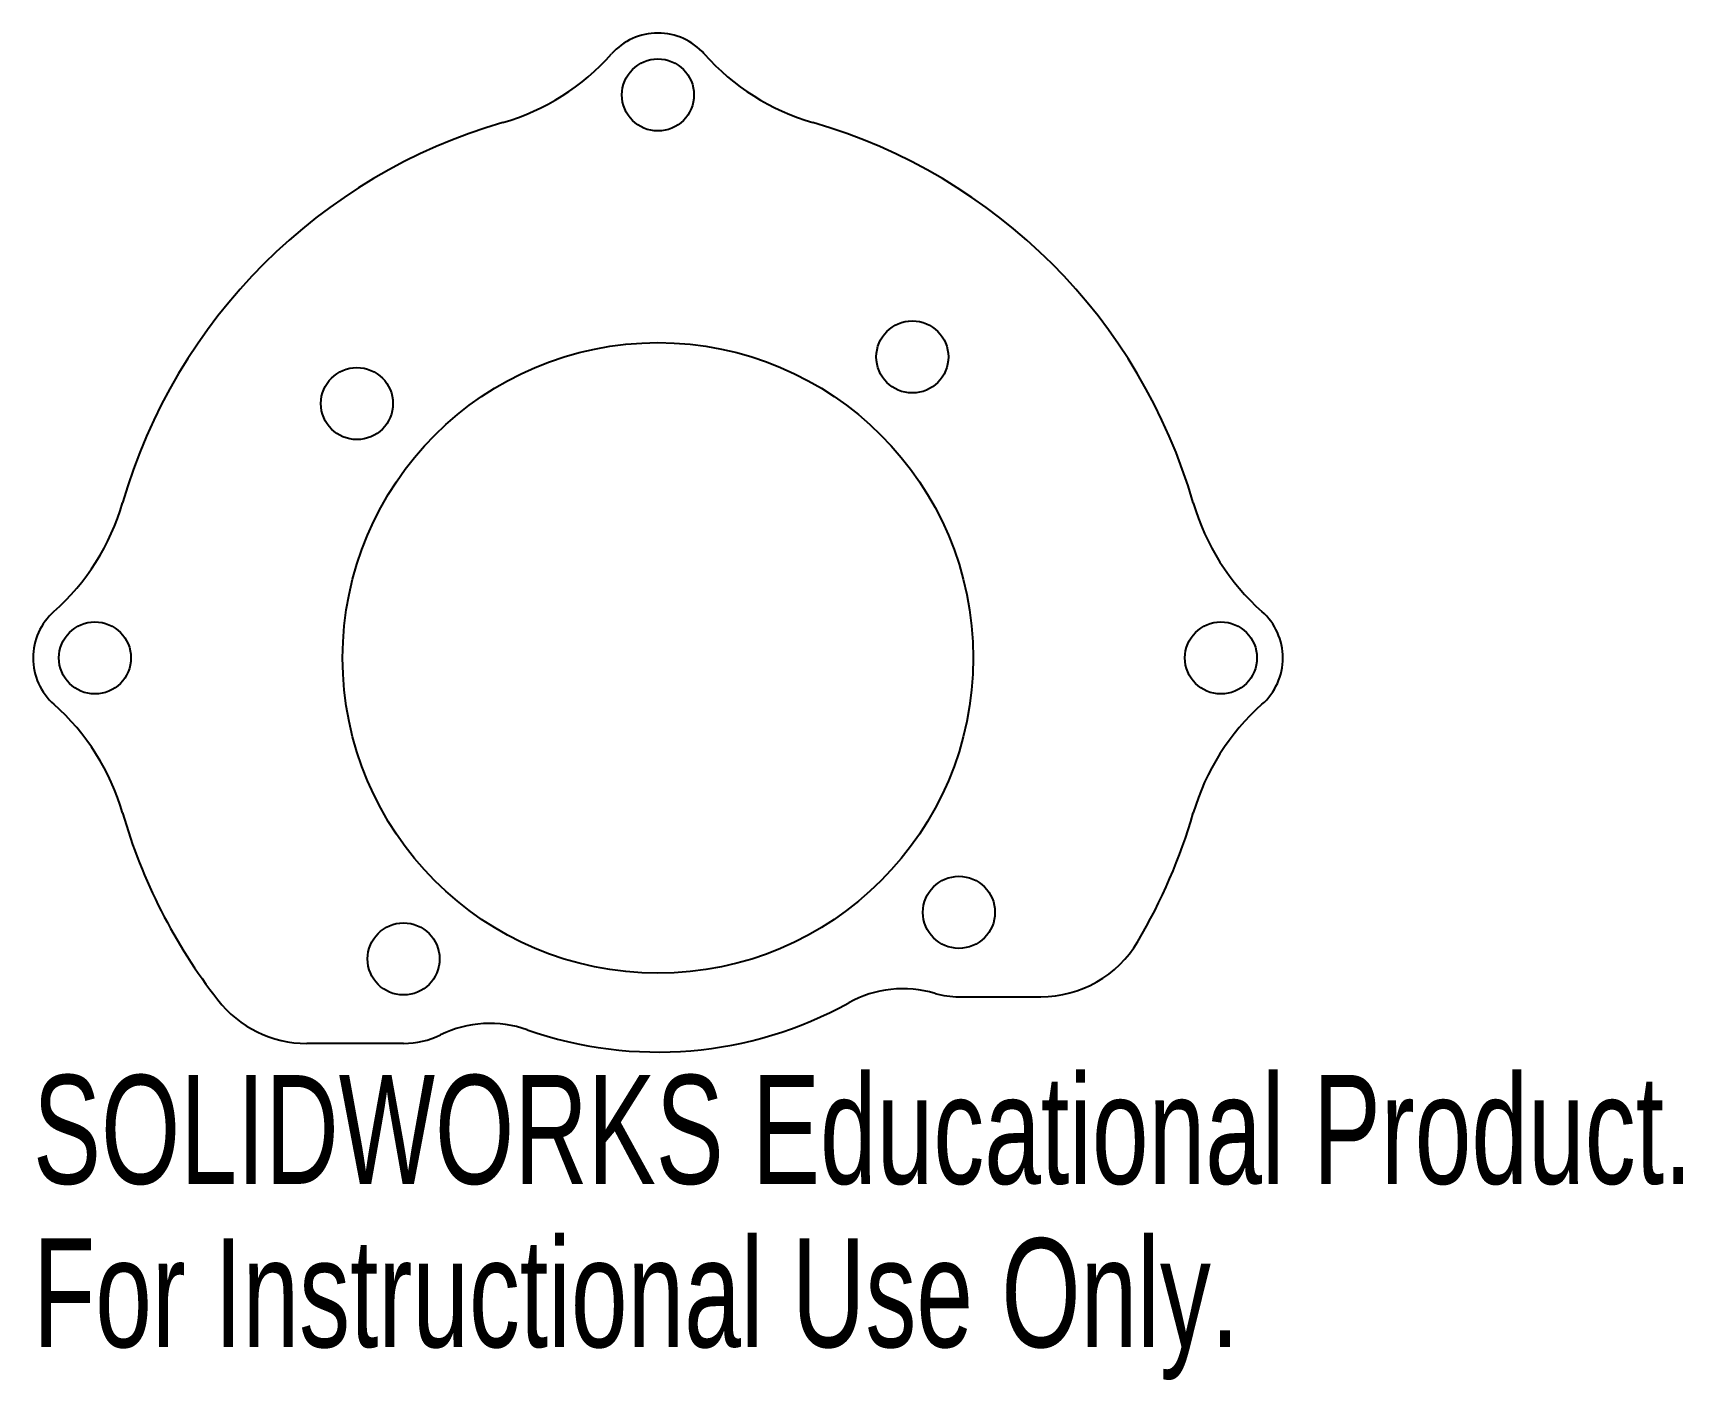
# Model space of a CAD drawing. Header units: millimetres. Extents: x -52.8 to 20.5, y -72.2 to -12.4.
import ezdxf

# ---------------------------------------------------------------- set-up
doc = ezdxf.new("R2010")
doc.units = ezdxf.units.MM
doc.styles.add('SLDTEXTSTYLE0', font='TXT', dxfattribs={"width": 0.7})

msp = doc.modelspace()

# ---------------------------------------------------------------- linework, layer by layer
at = {"color": 7, "linetype": 'Continuous', "lineweight": 25}
for p, q in [((-11.634, -55.146), (-7.996, -55.146)), ((-36.296, -57.216), (-40.597, -57.216))]:
    msp.add_line(p, q, dxfattribs=at)
for centre, radius in [((-25, -15.1), 1.6), ((-13.704, -26.734), 1.6), ((-25, -40.1), 14), ((-38.366, -28.804), 1.6), ((-50, -40.1), 1.6), ((0, -40.1), 1.6), ((-11.634, -51.396), 1.6), ((-36.296, -53.466), 1.6)]:
    msp.add_circle(centre, radius, dxfattribs=at)
for centre, radius, start, end in [((-25, -15.1), 2.75, 41.53496, 138.46504), ((-34.731, -6.48), 10.25, 286.14286, 318.46504), ((-15.269, -6.48), 10.25, 221.53496, 253.85714), ((-25, -40.1), 24.75, 106.14286, 163.85714), ((-25, -40.1), 24.75, 16.14286, 73.85714), ((-58.62, -30.369), 10.25, 311.53496, 343.85714), ((8.62, -30.369), 10.25, 196.14286, 228.46504), ((-50, -40.1), 2.75, 131.53496, 228.46504), ((0, -40.1), 2.75, 311.53496, 48.46504), ((-58.62, -49.831), 10.25, 16.14286, 48.46504), ((8.62, -49.831), 10.25, 131.53496, 163.85714), ((-25, -40.1), 24.75, 196.14286, 217.83998), ((-25, -40.1), 24.75, 329.42465, 343.85714), ((-7.996, -50.146), 5, 270, 329.42465), ((-14.11, -59.789), 5, 73.5665, 118.94816), ((-40.597, -52.216), 5, 217.83998, 270), ((-25, -40.1), 17.5, 250.64546, 298.94816), ((-11.634, -51.396), 3.75, 253.5665, 270), ((-32.457, -61.328), 5, 70.64546, 116.02712), ((-36.296, -53.466), 3.75, 270, 296.02712)]:
    msp.add_arc(centre, radius, start, end, dxfattribs=at)

# ---------------------------------------------------------------- texts
at = {"color": 7, "linetype": 'Continuous', "char_height": 4.83362, "attachment_point": 1, "style": 'SLDTEXTSTYLE0'}
for s, insert in [('SOLIDWORKS Educational Product.', (-52.75, -58.62)), ('For Instructional Use Only.', (-52.75, -65.87))]:
    msp.add_mtext(s, dxfattribs=dict(at, insert=insert))

doc.saveas('drawing.dxf')
